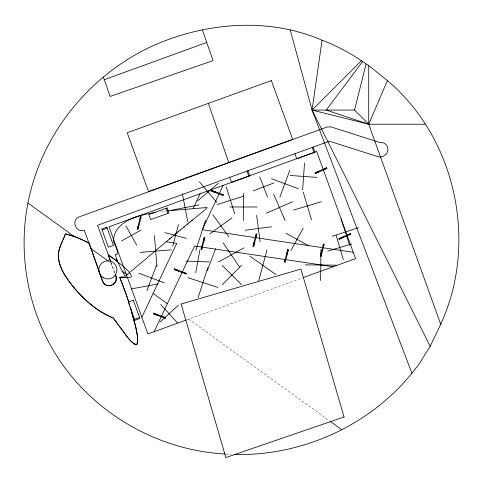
<?xml version="1.0" encoding="UTF-8"?>
<svg xmlns="http://www.w3.org/2000/svg" width="483" height="483" viewBox="0 0 483 483"><rect width="100%" height="100%" fill="white"/><g stroke="black" fill="none" stroke-linecap="round" stroke-linejoin="round"><path stroke-width="0.36" stroke-dasharray="2.42 1.81" d="M186.776 319.849L302.533 277.858M160.815 211.639L166.249 210.968M226.014 454.074L231.079 454.485M109.538 261.997L111.338 263.295M188.69 319.16L329.466 420.832M111.03 262.438L114.845 272.967M111.078 262.939L114.779 273.722"/><path stroke-width="0.72" d="M243.535 220.598L243.559 193.369M320.627 280.538L320.947 249.5M202.148 247.984L201.453 247.803M255.706 235.782L256.407 235.921M323.006 245.811L323.701 245.992M201.731 249.584L201.459 249.192L201.037 249.403M256.129 234.152L256.395 234.557L256.823 234.333M302.618 189.891L304.538 162.976M323.417 244.217L323.682 244.621L324.117 244.398M234.074 454.467C301.555 456.29 369.344 425.813 411.902 373.274L312.066 110.064L322.046 40.204C268.53 17.014 205.595 22.357 153.069 45.704C92.778 73.193 45.909 128.484 30.157 193.007C15.16 253.164 28.443 319.366 65.718 368.94C103.151 418.809 163.061 450.669 225.289 454.02M285.199 262.07L284.511 261.871M195.687 272.859L199.835 250.164M140.022 218.437L140.716 218.618M285.61 260.494L284.934 260.271M140.438 216.843L140.704 217.247L141.133 217.024M411.902 373.274L418.924 364.267L430.244 346.166L440.719 324.238L368.716 124.228L354.552 110.064L366.084 63.943C352.475 54.247 337.702 46.09 322.046 40.204M137.432 229.051L138.603 224.565L138.953 224.655L137.782 229.141M137.607 229.099L138.736 224.788M204.387 237.298L203.21 241.79L203.56 241.88L204.732 237.388M253.122 246.36L254.293 241.868L254.644 241.959L253.472 246.451M253.297 246.402L254.42 242.092M287.85 249.783L286.679 254.275L287.029 254.366L288.2 249.88M320.416 256.425L321.587 251.933L321.938 252.023L320.76 256.515M320.591 256.467L321.714 252.156M172.739 246.233L178.438 224.722M258.761 280.768L266.99 249.892M195.784 250.429L205.583 220.127M198.157 297.54L207.823 267.582M279.899 197.04L289.83 170.336M163.646 317.675L163.894 317.005M184.518 273.414L184.772 272.744M221.558 194.866L221.812 194.196M207.267 270.758L215.611 248.588M146.85 290.73L156.468 265.366M60.81 244.863L59.343 249.143A28.443 28.443 0 0 0 59.059 250.248C56.1 262.818 64.016 274.573 71.146 284.143C82.345 298.319 96.232 311.137 113.203 317.923L113.753 318.629M440.719 324.238C478.255 242.762 456.157 138.645 387.414 80.595L369.26 65.99L366.084 63.943M61.027 244.338L62.392 241.192M290.162 29.753L312.066 110.064L368.716 124.228L387.414 80.595M63.013 239.816L65.453 233.893L77.226 237.576L89.337 243.227L102.311 281.015A7.082 7.082 0 0 0 111.307 285.411A7.082 7.082 0 0 0 115.703 276.415L115.244 275.069M141.857 317.265L176.724 243.335L166.2 241.76M193.14 208.523L200.107 193.743M154.143 331.688L194.552 245.998L333.185 266.737M223.14 185.387L202.244 229.691L353.266 252.283M290.911 250.417L303.191 228.29M362.655 61.498L326.23 110.064L368.716 124.228L425.275 124.228M325.059 168.446L325.349 169.098M222.313 284.686L241.446 265.415M430.172 346.275L312.066 110.064L361.387 60.743M159.897 322.149L178.342 305.274M197.698 200.795L218.382 183.256M170.264 238.367L125.091 276.306L120.804 268.494L117.484 261.225M169.442 239.049L171.604 237.244M171.362 237.443L175.933 233.633M175.782 233.76L178.1 231.828M177.992 231.925L180.268 230.029M180.201 230.083L184.361 226.642M184.108 226.847L184.741 226.322L184.409 227.022L183.975 226.962M184.693 226.364L187.621 223.949M187.289 224.221L188.817 222.965M188.793 222.983L189.378 222.5M189.324 222.542L190.857 221.286M190.55 221.54L204.454 210.353L207.147 207.515L167.323 210.848M191.878 220.453L192.391 220.037M348.913 234.201L349.203 234.859M209.845 233.899L231.991 217.863M326.562 167.776L326.411 168.235L326.852 168.428M121.613 240.932L141.018 230.029M218.606 261.913L243.981 247.815M350.416 233.531L350.266 233.989L350.706 234.189M315.151 173.059L319.39 171.169L319.535 171.495L315.302 173.385M339.006 238.813L343.244 236.924L343.389 237.256L339.151 239.145M266.375 213.154L292.493 201.749M131.605 218.594L133.465 217.833M253.515 190.845L273.71 183.003M133.7 217.742L134.642 217.392M104.298 79.695L206.748 42.444M102.112 230.005L107.184 228.169M134.503 319.299L139.575 317.458M186.178 320.066L147.907 333.952L109.031 226.781L316.685 151.451L355.56 258.622L303.119 277.647M134.884 217.308L136.93 216.601M332.159 236.296L358.477 227.704M137.287 216.487L133.405 217.857A52.2 52.2 0 0 0 127.681 220.465L121.933 224.299L117.786 228.604A21.874 21.874 0 0 0 114.103 236.247L113.336 241.271L115.425 245.853A41.659 41.659 0 0 1 117.067 250.266A19.435 19.435 0 0 1 117.309 251.251L117.218 254.348A1.044 1.044 0 0 1 116.868 254.626L115.159 254.589L116.62 259.015M137.166 216.523L137.637 216.378M137.534 216.408L145.51 214.277L155.369 212.423M217.012 204.538L243.963 196.116M137.812 216.324L138.168 216.209M293.525 210.081L321.219 201.773M327.734 251.057L351.829 243.987M171.121 210.274L198.99 204.895M130.905 288.985L158.219 283.926M245.243 230.222L271.488 226.769M140.088 252.416L171.32 249.82M163.791 316.963L163.538 317.639M312.066 110.064L354.552 110.064M229.932 206.972L257.161 206.996M305.268 264.859L336.307 265.179M186.233 261.098L209.29 261.925M127.421 277.477L127.041 277.459M126.914 277.447L125.906 277.375M290.12 175.474L317.035 177.394M125.423 277.333L122.604 277.127A14.695 14.695 0 0 0 121.185 277.133L119.796 277.435L126.612 295.56A370.739 370.739 0 0 1 129.661 304.972M184.663 272.702L184.415 273.378M186.209 273.281L185.78 273.487L185.955 273.952M223.249 194.727L222.814 194.951L222.995 195.404M323.03 245.702L323.725 245.883M255.736 235.632L256.437 235.819M140.052 218.328L140.746 218.509M284.885 260.422L285.586 260.603M201.417 247.93L202.117 248.117M164.83 232.625L186.347 238.33M165.331 317.542L164.902 317.766L165.083 318.212M221.709 194.154L221.456 194.83M188.008 277.731L217.972 287.391M73.011 236.018L74.098 236.398A117.713 117.713 0 0 1 88.89 243.04M271.512 178.722L298.216 188.654M211.409 190.501L215.756 192.125L215.629 192.463L211.282 190.839M174.369 269.049L178.716 270.673L178.589 271.011L174.242 269.387M153.497 313.31L157.838 314.934L157.718 315.272L153.371 313.648M138.977 273.239L164.341 282.857M285.984 233.217L308.112 245.491M110.613 261.593L108.301 254.855L115.54 260.126M249.82 256.117L275.932 274.537M28.153 203.216L74.098 236.398M90.925 248.552L108.337 261.128M122.169 271.114L127.059 274.652M153.087 293.447L167.329 303.735M330.076 421.273L341.65 429.635M116.101 260.554L117.194 261.406M222.246 265.487L241.518 284.62M160.682 304.489L177.557 322.934M199.268 181.68L216.807 202.365M128.333 338.106L128.967 338.855A61.691 61.691 0 0 0 130.585 340.69L131.237 341.378A32.005 32.005 0 0 0 132.016 342.163A17.448 17.448 0 0 0 134.02 343.884M128.025 337.732L126.564 335.914M126.274 335.546L124.517 333.27M114.036 318.997L116.669 322.553M124.228 332.884L122.519 330.589M122.235 330.209L120.828 328.289M117.949 324.316L113.203 317.923C102.758 313.859 93.551 307.176 85.328 299.647A127.53 127.53 0 0 1 75.251 289.19C67.101 279.035 57.622 267.347 58.515 253.527C59.065 247.845 61.764 242.744 63.991 237.588A62.603 62.603 0 0 0 65.459 233.893A68.26 68.26 0 0 1 73.011 236.03M119.754 326.81C125.006 332.751 128.738 341.789 136.429 344.681A1.177 1.177 0 0 0 136.876 344.451L137.715 341.976L137.504 337.261A62.675 62.675 0 0 0 137.22 335.19L135.729 327.359M116.952 322.94L120.267 327.516M212.906 214.808L228.936 236.954M118.589 325.204L118.866 325.59M223.17 242.84L239.417 266.888M125.864 225.778L136.767 245.177M325.162 168.398L325.451 169.056M349.016 234.152L349.306 234.81M273.734 194.395L285.133 220.508M117.731 261.822L117.085 260.222M117.242 260.627L116.699 259.214M259.691 176.826L267.534 197.022M116.983 259.957L116.469 258.61M313.165 147.086L315.001 152.157L296.743 158.78L294.902 153.709M312.157 147.448L313.998 152.525M248.002 170.722L249.844 175.794L231.586 182.417L229.745 177.346M247 171.085L248.836 176.162M166.067 208.282L167.909 213.353M110.716 261.581L97.554 225.301L329.376 141.205L378.968 156.975L380.99 156.89L383.574 156.051L386.515 153.86L387.994 150.225L387.432 146.603L385.621 144.145L383.273 142.781L379.795 142.485L331.26 126.975L327.48 126.89L79.411 216.813C70.596 219.554 75.885 233.609 84.241 230.125L99.341 271.76M115.431 274.579C120.985 283.056 106.019 290.82 102.704 281.015L100.09 273.813M125.544 292.45L119.796 277.435C123.503 276.3 127.627 278.546 131.213 276.91L131.533 276.385C128.677 269.061 120.762 264.835 115.032 259.739A200.801 200.801 0 0 0 108.301 254.855M202.395 29.934L213.069 60.592L110.13 96.443L103.422 77.183M125.888 293.435L128.593 301.561M208.378 103.374L228.773 162.56M341.022 218.841L349.614 245.159M226.273 186.849L234.696 213.8M303.215 192.077L311.529 219.777M130.501 307.707L135.608 326.846M336.246 235.475L343.316 259.57M182.363 193.653L187.748 221.516M256.642 215.37L260.089 241.615M154.403 235.505L156.999 266.731M368.716 65.64L368.716 124.228M134.039 343.86A5.899 5.899 0 0 0 135.318 344.59L136.961 344.373C139.261 333.161 133.628 321.575 131.364 310.623A370.739 370.739 0 0 0 130.295 307.037M140.481 216.686L137.257 229.008L137.957 229.19L141.175 216.867L140.481 216.686M204.212 237.256L200.988 249.572L201.689 249.759L204.907 237.437L204.212 237.256M256.165 233.989L252.947 246.312L253.641 246.493L256.865 234.177L256.165 233.989M287.681 249.741L284.457 262.058L285.151 262.245L288.375 249.922L287.681 249.741M323.459 244.06L320.241 256.376L320.935 256.558L324.159 244.241L323.459 244.06M153.558 313.141L153.304 313.817L165.234 318.273L165.488 317.597L153.558 313.141M174.429 268.88L174.176 269.556L186.106 274.012L186.36 273.336L174.429 268.88M211.469 190.332L211.222 191.002L223.152 195.464L223.4 194.788L211.469 190.332M326.707 167.71L315.079 172.896L315.375 173.548L327.003 168.362L326.707 167.71M350.561 233.464L338.933 238.65L339.229 239.308L350.857 234.122L350.561 233.464M106.815 227.161L101.744 229.002L108.367 247.26L113.439 245.418L106.815 227.161M167.076 207.919L148.812 214.543L150.654 219.614L168.917 212.991L167.076 207.919M133.314 300.203L128.243 302.044L134.866 320.307L139.937 318.466L133.314 300.203M271.386 80.564L127.216 132.753L148.523 191.612L292.692 139.424L271.386 80.564M344.047 416.992L225.875 457.564L181.119 303.988L300.939 269.073L344.047 416.992M103.326 277.737A9.074 9.074 0 0 0 116.94 269.882A9.074 9.074 0 0 0 103.326 262.021A9.074 9.074 0 0 0 103.326 277.737"/></g></svg>
